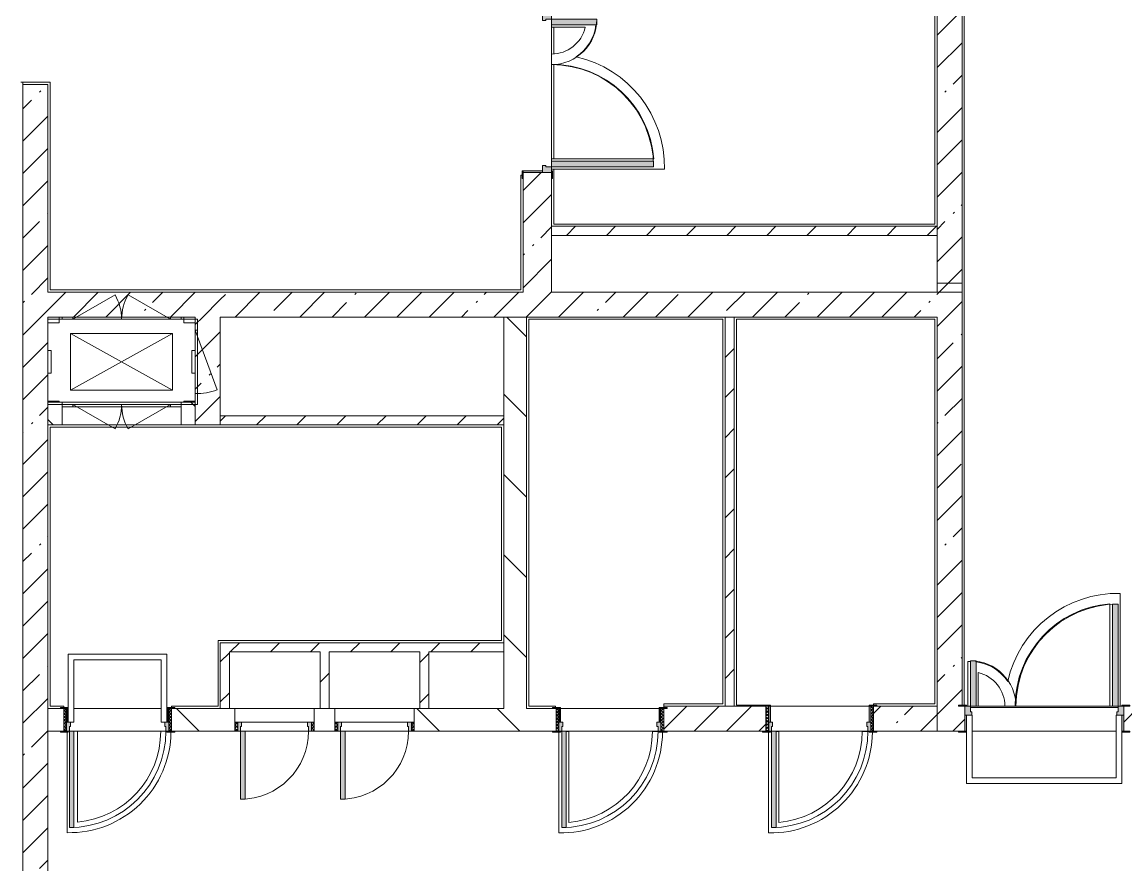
# Model space of a CAD drawing. Header units: millimetres. Extents: x -5507 to 191320, y -8553 to 29000.
# Drawn here: x 147082 to 156815, y 12221 to 19650 of the extents above; entities that cross this region are included whole.
import ezdxf

# ---------------------------------------------------------------- set-up
doc = ezdxf.new("R2010")
doc.units = ezdxf.units.MM
for name, color, linetype, lineweight, true_color in [('A-DOOR-1', 7, 'Continuous', 5, 0xaaaaaa), ('A-DOOR-2', 7, 'Continuous', 5, 0xe2e2e2), ('A-DOOR-FRAM-1', 7, 'Continuous', 5, 0xe2e2e2), ('A-DOOR-FRAM-2', 7, 'Continuous', 5, 0xaaaaaa), ('A-FLOR-2', 7, 'Continuous', 5, 0xaaaaaa)]:
    doc.layers.add(name, color=color, linetype=linetype, lineweight=lineweight, true_color=true_color)
for name, color, linetype, lineweight in [('A-GENM-1', 7, 'Continuous', 5), ('A-WALL', 7, 'Continuous', 9), ('I-WALL-2', 7, 'Continuous', 5), ('M-EQPM', 7, 'Continuous', 5)]:
    doc.layers.add(name, color=color, linetype=linetype, lineweight=lineweight)
pattern_1 = [(45, (62340, 0), (-285.1231, 285.1231), []), (45, (62625.1, 0), (-285.1231, 285.1231), [504.031, -100.806, 16.764, -84.042])]
pattern_2 = [(135, (62340, 0), (-353.5534, -353.5534), [])]
pattern_3 = [(135, (1826.41, 164.685), (-14.14214, -14.14214), []), (225, (1826.41, 164.685), (14.14214, -14.14214), [])]
pattern_4 = [(45, (-296.384, 164.685), (-14.1421, 14.1421), []), (135, (-296.384, 164.685), (-14.1421, -14.1421), [])]
pattern_5 = [(45, (62339.98, 0), (-176.7767, 176.7767), [])]

# ---------------------------------------------------------------- blocks, each defined once
blk = doc.blocks.new('110_Дверь_СКБ_2Ст - Д-1_л_Лестничная клетка EIS60 2-32142534-3_5_1_птичка')
at = {"layer": 'A-DOOR-2'}
for points in [[(612.5, 110), (662.5, 110), (662.5, 1010), (612.5, 1010), (612.5, 604.4)], [(-587.5, 110), (-587.5, 510), (-637.5, 510), (-637.5, 110)], [(712.5, -110), (712.5, 30), (697.5, 25.9), (697.5, -110)]]:
    blk.add_hatch(color=256, dxfattribs=at).paths.add_polyline_path(points)
h = blk.add_hatch(color=256, dxfattribs=at)
h.paths.add_polyline_path([(652.5, 30), (712.5, 30), (712.5, 110), (662.5, 110), (662.5, 60), (652.5, 60)])
h.paths.add_polyline_path([(-687.5, 30), (-627.5, 30), (-627.5, 60), (-637.5, 60), (-637.5, 110), (-687.5, 110)])
at = {"layer": 'A-DOOR-FRAM-1'}
for points in [[(-672.5, 110), (-672.5, 118), (-742.5, 118), (-742.5, 110)], [(767.5, 110), (767.5, 118), (697.5, 118), (697.5, 110)], [(-672.5, -110), (-672.5, 30), (-687.5, 25.9), (-687.5, -110)], [(-672.5, -118), (-672.5, -110), (-742.5, -110), (-742.5, -118)], [(767.5, -118), (767.5, -110), (697.5, -110), (697.5, -118)]]:
    blk.add_hatch(color=256, dxfattribs=at).paths.add_polyline_path(points)
at = {"layer": 'A-DOOR-1'}
for p, q in [((662.5, 1010), (612.5, 1010)), ((612.5, 1010), (612.5, 110)), ((662.5, 110), (662.5, 1010)), ((-637.5, 510), (-637.5, 110)), ((-587.5, 510), (-637.5, 510)), ((-587.5, 110), (-587.5, 510)), ((-637.5, 110), (-587.5, 110)), ((612.5, 110), (662.5, 110))]:
    blk.add_line(p, q, dxfattribs=at)
for centre, radius, start, end in [((662.5, 110), 900, 90, 180), ((-637.5, 110), 400, 360, 90)]:
    blk.add_arc(centre, radius, start, end, dxfattribs=at)
at = {"layer": 'A-DOOR-FRAM-2'}
for p, q in [((-672.5, 118), (-742.5, 118)), ((-742.5, 118), (-742.5, 110)), ((-742.5, 110), (-672.5, 110)), ((-637.5, 110), (-687.5, 110)), ((-687.5, 110), (-687.5, 30)), ((-672.5, 110), (-672.5, 118)), ((-637.5, 60), (-637.5, 110)), ((662.5, 110), (662.5, 60)), ((712.5, 110), (662.5, 110)), ((767.5, 118), (697.5, 118)), ((697.5, 118), (697.5, 110)), ((697.5, 110), (767.5, 110)), ((712.5, 30), (712.5, 110)), ((767.5, 110), (767.5, 118)), ((-687.5, 30), (-627.5, 30)), ((-672.5, 30), (-687.5, 30)), ((-687.5, 30), (-687.5, -110)), ((-672.5, -110), (-672.5, 30)), ((-627.5, 60), (-637.5, 60)), ((-627.5, 30), (-627.5, 60)), ((662.5, 60), (652.5, 60)), ((652.5, 60), (652.5, 30)), ((652.5, 30), (712.5, 30)), ((712.5, 30), (697.5, 30)), ((697.5, 30), (697.5, -110)), ((712.5, -110), (712.5, 30)), ((-672.5, -110), (-742.5, -110)), ((-742.5, -110), (-742.5, -118)), ((-742.5, -118), (-672.5, -118)), ((-687.5, -110), (-672.5, -110)), ((-672.5, -118), (-672.5, -110)), ((697.5, -110), (712.5, -110)), ((767.5, -110), (697.5, -110)), ((697.5, -110), (697.5, -118)), ((697.5, -118), (767.5, -118)), ((767.5, -118), (767.5, -110))]:
    blk.add_line(p, q, dxfattribs=at)
blk = doc.blocks.new('110_Дверь_СКБ_1Ст_Внутренняя1 - Д-8 950x2100h_охрана-V44-3_5_1_птичка')
at = {"layer": 'A-DOOR-1'}
h = blk.add_hatch(dxfattribs=at)
h.set_pattern_fill('FP_68', color=256, style=0, pattern_type=2)
h.set_pattern_definition(pattern_3)
h.paths.add_polyline_path([(487.5, 100), (462.5, 100), (462.5, -100), (487.5, -100), (487.5, -35.9)])
at = {"layer": 'A-DOOR-2'}
h = blk.add_hatch(color=256, dxfattribs=at)
h.paths.add_polyline_path([(437.5, 100), (437.5, 60), (427.5, 60), (427.5, 20), (462.5, 20), (462.5, 100)])
h.paths.add_polyline_path([(-412.5, 100), (-437.5, 100), (-437.5, 20), (-402.5, 20), (-402.5, 60), (-412.5, 60)])
at = {"layer": 'A-DOOR-FRAM-1'}
for points in [[(397.5, 950), (397.5, 100), (437.5, 100), (437.5, 950)], [(-492.5, 108), (-492.5, 100), (-422.5, 100), (-422.5, 108)], [(517.5, 108), (447.5, 108), (447.5, 100), (517.5, 100)], [(-422.5, 20), (-437.5, 20), (-437.5, -100), (-422.5, -100), (-422.5, -35.9)], [(462.5, 20), (447.5, 20), (447.5, -100), (462.5, -100), (462.5, -35.9)], [(-492.5, -100), (-492.5, -108), (-422.5, -108), (-422.5, -100)], [(447.5, -100), (447.5, -108), (517.5, -108), (517.5, -100)]]:
    blk.add_hatch(color=256, dxfattribs=at).paths.add_polyline_path(points)
at = {"layer": 'A-DOOR-FRAM-2'}
h = blk.add_hatch(dxfattribs=at)
h.set_pattern_fill('FP_69', color=256, style=0, pattern_type=2)
h.set_pattern_definition(pattern_4)
h.paths.add_polyline_path([(-437.5, 100), (-462.5, 100), (-462.5, -100), (-437.5, -100), (-437.5, -35.9)])
at = {"layer": 'A-DOOR-1'}
for p, q in [((437.5, 950), (397.5, 950)), ((397.5, 950), (397.5, 100)), ((437.5, 100), (437.5, 950)), ((397.5, 100), (437.5, 100))]:
    blk.add_line(p, q, dxfattribs=at)
blk.add_arc((437.5, 100), 850, 90, 180, dxfattribs=at)
at = {"layer": 'A-DOOR-FRAM-2'}
for p, q in [((-422.5, 108), (-492.5, 108)), ((-492.5, 108), (-492.5, 100)), ((-492.5, 100), (-422.5, 100)), ((-437.5, 100), (-462.5, 100)), ((-462.5, 100), (-462.5, -100)), ((-412.5, 100), (-437.5, 100)), ((-437.5, 100), (-437.5, 20)), ((-437.5, -100), (-437.5, 100)), ((-422.5, 100), (-437.5, 100)), ((-437.5, 100), (-437.5, 99)), ((-437.5, 99), (-422.5, 99)), ((-422.5, 100), (-422.5, 108)), ((-422.5, 99), (-422.5, 100)), ((-412.5, 60), (-412.5, 100)), ((437.5, 100), (437.5, 60)), ((462.5, 100), (437.5, 100)), ((517.5, 108), (447.5, 108)), ((447.5, 108), (447.5, 100)), ((462.5, 100), (447.5, 100)), ((447.5, 100), (447.5, 99)), ((447.5, 100), (517.5, 100)), ((447.5, 99), (462.5, 99)), ((462.5, 20), (462.5, 100)), ((487.5, 100), (462.5, 100)), ((462.5, 100), (462.5, -100)), ((462.5, 99), (462.5, 100)), ((487.5, -100), (487.5, 100)), ((517.5, 100), (517.5, 108)), ((-437.5, 20), (-402.5, 20)), ((-422.5, 20), (-437.5, 20)), ((-437.5, 20), (-437.5, -100)), ((-422.5, -100), (-422.5, 20)), ((-402.5, 60), (-412.5, 60)), ((-402.5, 20), (-402.5, 60)), ((437.5, 60), (427.5, 60)), ((427.5, 60), (427.5, 20)), ((427.5, 20), (462.5, 20)), ((462.5, 20), (447.5, 20)), ((447.5, 20), (447.5, -100)), ((462.5, -100), (462.5, 20)), ((-422.5, -100), (-492.5, -100)), ((-492.5, -100), (-492.5, -108)), ((-492.5, -108), (-422.5, -108)), ((-462.5, -100), (-437.5, -100)), ((-437.5, -100), (-422.5, -100)), ((-422.5, -108), (-422.5, -100)), ((447.5, -100), (462.5, -100)), ((517.5, -100), (447.5, -100)), ((447.5, -100), (447.5, -108)), ((447.5, -108), (517.5, -108)), ((462.5, -100), (487.5, -100)), ((517.5, -108), (517.5, -100))]:
    blk.add_line(p, q, dxfattribs=at)
blk = doc.blocks.new('DOR_Проход в стене_Прямоугольный - 1050x1150 EI30-23344994-3_5_1_птичка')
at = {"layer": 'A-DOOR-1'}
for p, q in [((525, 100), (-525, 100)), ((525, -100), (-525, -100))]:
    blk.add_line(p, q, dxfattribs=at)
blk = doc.blocks.new('110_Дверь_СКБ_1Ст_Внутренняя1 - Д-8 950x2100h_охрана-32352528-3_5_1_птичка')
at = {"layer": 'A-DOOR-1'}
h = blk.add_hatch(dxfattribs=at)
h.set_pattern_fill('FP_84', color=256, style=0, pattern_type=2)
h.set_pattern_definition([(135, (1826.41, 174.685), (-14.14214, -14.14214), []), (225, (1826.41, 174.685), (14.14214, -14.14214), [])])
h.paths.add_polyline_path([(487.5, 110), (462.5, 110), (462.5, -110), (487.5, -110), (487.5, -25.9)])
at = {"layer": 'A-DOOR-2'}
h = blk.add_hatch(color=256, dxfattribs=at)
h.paths.add_polyline_path([(-412.5, 110), (-437.5, 110), (-437.5, 30), (-402.5, 30), (-402.5, 70), (-412.5, 70)])
h.paths.add_polyline_path([(462.5, 110), (437.5, 110), (437.5, 70), (427.5, 70), (429.8, 30), (462.5, 30)])
at = {"layer": 'A-DOOR-FRAM-1'}
for points in [[(397.5, 960), (397.5, 110), (437.5, 110), (437.5, 960), (429.8, 960)], [(-492.5, 118), (-492.5, 110), (-422.5, 110), (-422.5, 118)], [(517.5, 118), (447.5, 118), (447.5, 110), (517.5, 110)], [(-422.5, 30), (-437.5, 30), (-437.5, -110), (-422.5, -110), (-422.5, -25.9)], [(462.5, 30), (447.5, 30), (447.5, -110), (462.5, -110), (462.5, -25.9)], [(-492.5, -110), (-492.5, -118), (-422.5, -118), (-422.5, -110)], [(517.5, -110), (447.5, -110), (447.5, -118), (517.5, -118)]]:
    blk.add_hatch(color=256, dxfattribs=at).paths.add_polyline_path(points)
at = {"layer": 'A-DOOR-FRAM-2'}
h = blk.add_hatch(dxfattribs=at)
h.set_pattern_fill('FP_85', color=256, style=0, pattern_type=2)
h.set_pattern_definition([(45, (-296.384, 174.685), (-14.1421, 14.1421), []), (135, (-296.384, 174.685), (-14.1421, -14.1421), [])])
h.paths.add_polyline_path([(-437.5, 110), (-462.5, 110), (-462.5, -110), (-437.5, -110), (-437.5, -25.9)])
at = {"layer": 'A-DOOR-1'}
for p, q in [((437.5, 960), (397.5, 960)), ((397.5, 960), (397.5, 110)), ((437.5, 110), (437.5, 960)), ((397.5, 110), (437.5, 110))]:
    blk.add_line(p, q, dxfattribs=at)
blk.add_arc((437.5, 110), 850, 90, 180, dxfattribs=at)
at = {"layer": 'A-DOOR-FRAM-2'}
for p, q in [((-422.5, 118), (-492.5, 118)), ((-492.5, 118), (-492.5, 110)), ((-492.5, 110), (-422.5, 110)), ((-437.5, 110), (-462.5, 110)), ((-462.5, 110), (-462.5, -110)), ((-412.5, 110), (-437.5, 110)), ((-437.5, 110), (-437.5, 30)), ((-437.5, -110), (-437.5, 110)), ((-422.5, 110), (-437.5, 110)), ((-437.5, 110), (-437.5, 109)), ((-437.5, 109), (-422.5, 109)), ((-422.5, 110), (-422.5, 118)), ((-422.5, 109), (-422.5, 110)), ((-412.5, 70), (-412.5, 110)), ((437.5, 110), (437.5, 70)), ((462.5, 110), (437.5, 110)), ((517.5, 118), (447.5, 118)), ((447.5, 118), (447.5, 110)), ((462.5, 110), (447.5, 110)), ((447.5, 110), (447.5, 109)), ((447.5, 110), (517.5, 110)), ((447.5, 109), (462.5, 109)), ((462.5, 30), (462.5, 110)), ((487.5, 110), (462.5, 110)), ((462.5, 110), (462.5, -110)), ((462.5, 109), (462.5, 110)), ((487.5, -110), (487.5, 110)), ((517.5, 110), (517.5, 118)), ((-437.5, 30), (-402.5, 30)), ((-422.5, 30), (-437.5, 30)), ((-437.5, 30), (-437.5, -110)), ((-422.5, -110), (-422.5, 30)), ((-402.5, 70), (-412.5, 70)), ((-402.5, 30), (-402.5, 70)), ((437.5, 70), (427.5, 70)), ((427.5, 70), (427.5, 30)), ((427.5, 30), (462.5, 30)), ((462.5, 30), (447.5, 30)), ((447.5, 30), (447.5, -110)), ((462.5, -110), (462.5, 30)), ((-422.5, -110), (-492.5, -110)), ((-492.5, -110), (-492.5, -118)), ((-492.5, -118), (-422.5, -118)), ((-462.5, -110), (-437.5, -110)), ((-437.5, -110), (-422.5, -110)), ((-422.5, -118), (-422.5, -110)), ((447.5, -110), (462.5, -110)), ((517.5, -110), (447.5, -110)), ((447.5, -110), (447.5, -118)), ((447.5, -118), (517.5, -118)), ((462.5, -110), (487.5, -110)), ((517.5, -118), (517.5, -110))]:
    blk.add_line(p, q, dxfattribs=at)
blk = doc.blocks.new('110_Дверь_СКБ_1Ст_Внутренняя1 - Д-8 950x2100h_охрана-V84-3_5_1_птичка')
at = {"layer": 'A-DOOR-1'}
h = blk.add_hatch(dxfattribs=at)
h.set_pattern_fill('FP_68', color=256, style=0, pattern_type=2)
h.set_pattern_definition(pattern_3)
h.paths.add_polyline_path([(487.5, 100), (462.5, 100), (462.5, -100), (487.5, -100), (487.5, -35.9)])
at = {"layer": 'A-DOOR-2'}
h = blk.add_hatch(color=256, dxfattribs=at)
h.paths.add_polyline_path([(-412.5, 100), (-437.5, 100), (-437.5, 20), (-402.5, 20), (-402.5, 60), (-412.5, 60)])
h.paths.add_polyline_path([(444.2, 100), (437.5, 100), (437.5, 60), (427.5, 60), (427.5, 20), (462.5, 20), (462.5, 100)])
at = {"layer": 'A-DOOR-FRAM-1'}
for points in [[(397.5, 950), (397.5, 100), (437.5, 100), (437.5, 950)], [(-422.5, 108), (-492.5, 108), (-488, 100), (-422.5, 100)], [(517.5, 108), (447.5, 108), (447.5, 100), (517.5, 100)], [(-422.5, 20), (-437.5, 20), (-437.5, -100), (-422.5, -100), (-422.5, -35.9)], [(462.5, 20), (447.5, 20), (447.5, -100), (462.5, -100), (462.5, -35.9)], [(-422.5, -100), (-492.5, -100), (-488, -108), (-422.5, -108)], [(447.5, -100), (447.5, -108), (517.5, -108), (517.5, -100)]]:
    blk.add_hatch(color=256, dxfattribs=at).paths.add_polyline_path(points)
at = {"layer": 'A-DOOR-FRAM-2'}
h = blk.add_hatch(dxfattribs=at)
h.set_pattern_fill('FP_69', color=256, style=0, pattern_type=2)
h.set_pattern_definition(pattern_4)
h.paths.add_polyline_path([(-437.5, 100), (-462.5, 100), (-462.5, -100), (-437.5, -100), (-437.5, -35.9)])
at = {"layer": 'A-DOOR-1'}
for p, q in [((437.5, 950), (397.5, 950)), ((397.5, 950), (397.5, 100)), ((437.5, 100), (437.5, 950)), ((397.5, 100), (437.5, 100))]:
    blk.add_line(p, q, dxfattribs=at)
blk.add_arc((437.5, 100), 850, 90, 180, dxfattribs=at)
at = {"layer": 'A-DOOR-FRAM-2'}
for p, q in [((-422.5, 108), (-492.5, 108)), ((-492.5, 108), (-492.5, 100)), ((-492.5, 100), (-422.5, 100)), ((-437.5, 100), (-462.5, 100)), ((-462.5, 100), (-462.5, -100)), ((-412.5, 100), (-437.5, 100)), ((-437.5, 100), (-437.5, 20)), ((-437.5, -100), (-437.5, 100)), ((-422.5, 100), (-437.5, 100)), ((-437.5, 100), (-437.5, 99)), ((-437.5, 99), (-422.5, 99)), ((-422.5, 100), (-422.5, 108)), ((-422.5, 99), (-422.5, 100)), ((-412.5, 60), (-412.5, 100)), ((437.5, 100), (437.5, 60)), ((462.5, 100), (437.5, 100)), ((517.5, 108), (447.5, 108)), ((447.5, 108), (447.5, 100)), ((462.5, 100), (447.5, 100)), ((447.5, 100), (447.5, 99)), ((447.5, 100), (517.5, 100)), ((447.5, 99), (462.5, 99)), ((462.5, 20), (462.5, 100)), ((487.5, 100), (462.5, 100)), ((462.5, 100), (462.5, -100)), ((462.5, 99), (462.5, 100)), ((487.5, -100), (487.5, 100)), ((517.5, 100), (517.5, 108)), ((-437.5, 20), (-402.5, 20)), ((-422.5, 20), (-437.5, 20)), ((-437.5, 20), (-437.5, -100)), ((-422.5, -100), (-422.5, 20)), ((-402.5, 60), (-412.5, 60)), ((-402.5, 20), (-402.5, 60)), ((437.5, 60), (427.5, 60)), ((427.5, 60), (427.5, 20)), ((427.5, 20), (462.5, 20)), ((462.5, 20), (447.5, 20)), ((447.5, 20), (447.5, -100)), ((462.5, -100), (462.5, 20)), ((-422.5, -100), (-492.5, -100)), ((-492.5, -100), (-492.5, -108)), ((-492.5, -108), (-422.5, -108)), ((-462.5, -100), (-437.5, -100)), ((-437.5, -100), (-422.5, -100)), ((-422.5, -108), (-422.5, -100)), ((447.5, -100), (462.5, -100)), ((517.5, -100), (447.5, -100)), ((447.5, -100), (447.5, -108)), ((447.5, -108), (517.5, -108)), ((462.5, -100), (487.5, -100)), ((517.5, -108), (517.5, -100))]:
    blk.add_line(p, q, dxfattribs=at)
blk = doc.blocks.new('110_Дверь_СКБ_2Ст - Д-1_л_Лестничная клетка EIS60 2-32359692-3_5_1_птичка')
at = {"layer": 'A-DOOR-2'}
for points in [[(662.5, 125), (662.5, 1025), (612.5, 1025), (612.5, 125)], [(-587.5, 525), (-637.5, 525), (-637.5, 125), (-587.5, 125)], [(712.5, -125), (712.5, 45), (697.5, 45), (697.5, -125)]]:
    blk.add_hatch(color=256, dxfattribs=at).paths.add_polyline_path(points)
h = blk.add_hatch(color=256, dxfattribs=at)
h.paths.add_polyline_path([(712.5, 125), (662.5, 125), (662.5, 75), (652.5, 75), (652.5, 45), (712.5, 45)])
h.paths.add_polyline_path([(-627.5, 45), (-627.5, 75), (-637.5, 75), (-637.5, 125), (-687.5, 125), (-687.5, 45)])
at = {"layer": 'A-DOOR-FRAM-1'}
for points in [[(-672.5, 125), (-672.5, 133), (-742.5, 133), (-742.5, 125)], [(767.5, 125), (767.5, 133), (697.5, 133), (697.5, 125)], [(-672.5, -125), (-672.5, 45), (-687.5, 45), (-687.5, -125)], [(-672.5, -133), (-672.5, -125), (-742.5, -125), (-742.5, -133)], [(767.5, -133), (767.5, -125), (697.5, -125), (697.5, -133)]]:
    blk.add_hatch(color=256, dxfattribs=at).paths.add_polyline_path(points)
at = {"layer": 'A-DOOR-1'}
for p, q in [((662.5, 1025), (612.5, 1025)), ((612.5, 1025), (612.5, 125)), ((662.5, 125), (662.5, 1025)), ((-637.5, 525), (-637.5, 125)), ((-587.5, 525), (-637.5, 525)), ((-587.5, 125), (-587.5, 525)), ((-637.5, 125), (-587.5, 125)), ((612.5, 125), (662.5, 125))]:
    blk.add_line(p, q, dxfattribs=at)
for centre, radius, start, end in [((662.5, 125), 900, 90, 180), ((-637.5, 125), 400, 360, 90)]:
    blk.add_arc(centre, radius, start, end, dxfattribs=at)
at = {"layer": 'A-DOOR-FRAM-2'}
for p, q in [((-672.5, 133), (-742.5, 133)), ((-742.5, 133), (-742.5, 125)), ((-742.5, 125), (-672.5, 125)), ((-637.5, 125), (-687.5, 125)), ((-687.5, 125), (-687.5, 45)), ((-672.5, 125), (-672.5, 133)), ((-637.5, 75), (-637.5, 125)), ((662.5, 125), (662.5, 75)), ((712.5, 125), (662.5, 125)), ((767.5, 133), (697.5, 133)), ((697.5, 133), (697.5, 125)), ((697.5, 125), (767.5, 125)), ((712.5, 45), (712.5, 125)), ((767.5, 125), (767.5, 133)), ((-687.5, 45), (-627.5, 45)), ((-672.5, 45), (-687.5, 45)), ((-687.5, 45), (-687.5, -125)), ((-672.5, -125), (-672.5, 45)), ((-627.5, 75), (-637.5, 75)), ((-627.5, 45), (-627.5, 75)), ((662.5, 75), (652.5, 75)), ((652.5, 75), (652.5, 45)), ((652.5, 45), (712.5, 45)), ((712.5, 45), (697.5, 45)), ((697.5, 45), (697.5, -125)), ((712.5, -125), (712.5, 45)), ((-672.5, -125), (-742.5, -125)), ((-742.5, -125), (-742.5, -133)), ((-742.5, -133), (-672.5, -133)), ((-687.5, -125), (-672.5, -125)), ((-672.5, -133), (-672.5, -125)), ((697.5, -125), (712.5, -125)), ((767.5, -125), (697.5, -125)), ((697.5, -125), (697.5, -133)), ((697.5, -133), (767.5, -133)), ((767.5, -133), (767.5, -125))]:
    blk.add_line(p, q, dxfattribs=at)
blk = doc.blocks.new('160_Подъемник - 160_Подъемник-23521422-3_5_1_птичка')
at = {"layer": 'A-GENM-1'}
for p, q in [((220, 0), (592.4, 215)), ((1080, 0), (707.6, 215)), ((-20, -95), (-20, 0)), ((-20, 0), (0, 0)), ((0, 0), (0, -95)), ((220, 20), (125, 20)), ((125, 20), (125, 0)), ((220, 0), (220, 20)), ((1080, 20), (220, 20)), ((220, 20), (1080, 20)), ((1080, 0), (1080, 20)), ((1080, 20), (1175, 20)), ((1175, 20), (1175, 0)), ((0, -95), (-20, -95)), ((-20, -95), (-20, -655)), ((-20, -655), (-20, -95)), ((125, 0), (220, 0)), ((1175, 0), (1080, 0)), ((0, -655), (-191.5, -128.8)), ((0, -655), (-20, -655)), ((-20, -655), (-20, -750)), ((0, -750), (0, -655)), ((-20, -750), (0, -750)), ((125, -770), (125, -750)), ((125, -750), (220, -750)), ((220, -770), (125, -770)), ((220, -750), (220, -770)), ((220, -750), (592.4, -965)), ((220, -770), (792, -770)), ((1080, -770), (508, -770)), ((1080, -750), (707.6, -965)), ((1080, -750), (1080, -770)), ((1175, -750), (1080, -750)), ((1080, -770), (1175, -770)), ((1175, -770), (1175, -750))]:
    blk.add_line(p, q, dxfattribs=at)
for centre, radius, start, end in [((220, 0), 430, 0, 30), ((1080, 0), 430, 150, 180), ((0, -655), 560, 90, 110), ((220, -750), 430, 330, 0), ((1080, -750), 430, 180, 210)]:
    blk.add_arc(centre, radius, start, end, dxfattribs=at)
at = {"layer": 'M-EQPM'}
for p, q in [((1300, 0), (0, 0)), ((0, 0), (0, -750)), ((1300, -750), (1300, 0)), ((1100, -625), (200, -125)), ((200, -625), (1100, -125)), ((1100, -125), (200, -125)), ((200, -125), (200, -625)), ((1100, -625), (1100, -125)), ((200, -625), (1100, -625)), ((0, -750), (1300, -750))]:
    blk.add_line(p, q, dxfattribs=at)
blk = doc.blocks.new('110_Дверь_СКБ_1Ст - д-18 700x2100h_Технический шкаф ЭОМ и СС-23257539-3_5_1_птичка')
at = {"layer": 'A-DOOR-1'}
h = blk.add_hatch(dxfattribs=at)
h.set_pattern_fill('FP_108', color=256, style=0, pattern_type=2)
h.set_pattern_definition([(135, (1951.41, 164.685), (-14.14214, -14.14214), []), (225, (1951.41, 164.685), (14.14214, -14.14214), [])])
h.paths.add_polyline_path([(362.5, 100), (337.5, 100), (337.5, 20), (362.5, 20)])
at = {"layer": 'A-DOOR-2'}
h = blk.add_hatch(color=256, dxfattribs=at)
h.paths.add_polyline_path([(312.5, 100), (312.5, 60), (302.5, 60), (302.5, 20), (337.5, 20), (337.5, 100)])
h.paths.add_polyline_path([(-287.5, 100), (-312.5, 100), (-312.5, 20), (-277.5, 20), (-277.5, 60), (-287.5, 60)])
at = {"layer": 'A-DOOR-FRAM-1'}
blk.add_hatch(color=256, dxfattribs=at).paths.add_polyline_path([(272.5, 700), (272.5, 100), (312.5, 100), (312.5, 700), (284.2, 700)])
at = {"layer": 'A-DOOR-FRAM-2'}
h = blk.add_hatch(dxfattribs=at)
h.set_pattern_fill('FP_109', color=256, style=0, pattern_type=2)
h.set_pattern_definition([(45, (-171.384, 164.685), (-14.1421, 14.1421), []), (135, (-171.384, 164.685), (-14.1421, -14.1421), [])])
h.paths.add_polyline_path([(-312.5, 100), (-337.5, 100), (-337.5, 20), (-312.5, 20)])
at = {"layer": 'A-DOOR-1'}
for p, q in [((312.5, 700), (272.5, 700)), ((272.5, 700), (272.5, 100)), ((312.5, 100), (312.5, 700)), ((272.5, 100), (312.5, 100))]:
    blk.add_line(p, q, dxfattribs=at)
blk.add_arc((312.5, 100), 600, 90, 180, dxfattribs=at)
at = {"layer": 'A-DOOR-FRAM-2'}
for p, q in [((-312.5, 100), (-337.5, 100)), ((-337.5, 100), (-337.5, 20)), ((-287.5, 100), (-312.5, 100)), ((-312.5, 100), (-312.5, 20)), ((-312.5, 20), (-312.5, 100)), ((-287.5, 60), (-287.5, 100)), ((-287.5, 100), (272.5, 100)), ((312.5, 100), (312.5, 60)), ((337.5, 100), (312.5, 100)), ((337.5, 20), (337.5, 100)), ((362.5, 100), (337.5, 100)), ((337.5, 100), (337.5, 20)), ((362.5, 20), (362.5, 100)), ((-337.5, 20), (-312.5, 20)), ((-312.5, 20), (-277.5, 20)), ((-277.5, 60), (-287.5, 60)), ((-277.5, 20), (-277.5, 60)), ((302.5, 20), (-277.5, 20)), ((312.5, 60), (302.5, 60)), ((302.5, 60), (302.5, 20)), ((302.5, 20), (337.5, 20)), ((337.5, 20), (362.5, 20))]:
    blk.add_line(p, q, dxfattribs=at)
blk = doc.blocks.new('Закладная деталь приямка - 200_100-20924312-3_5_1_птичка')
at = {"layer": 'M-EQPM'}
for p, q in [((85000, 16755), (84970, 16755)), ((85000, 16755), (84970, 16755)), ((85000, 16555), (85000, 16755)), ((85000, 16755), (85000, 16555)), ((84970, 16555), (85000, 16555)), ((85000, 16555), (84970, 16555))]:
    blk.add_line(p, q, dxfattribs=at)
blk = doc.blocks.new('Закладная деталь приямка - 150_100-20924311-3_5_1_птичка')
at = {"layer": 'M-EQPM'}
for p, q in [((85070, 17050), (85070, 17000)), ((85070, 17050), (85070, 17000)), ((84970, 17000), (85070, 17000)), ((85070, 17000), (84970, 17000))]:
    blk.add_line(p, q, dxfattribs=at)
blk = doc.blocks.new('Закладная деталь приямка - 150_100-V85-3_5_1_птичка')
at = {"layer": 'M-EQPM'}
for p, q in [((86170, 17000), (86170, 17050)), ((86170, 17000), (86170, 17050)), ((86270, 17000), (86170, 17000)), ((86170, 17000), (86270, 17000))]:
    blk.add_line(p, q, dxfattribs=at)
blk = doc.blocks.new('Закладная деталь приямка - 150_100-V86-3_5_1_птичка')
at = {"layer": 'M-EQPM'}
for p, q in [((86270, 16310), (86170, 16310)), ((86170, 16310), (86270, 16310)), ((86170, 16310), (86170, 16300)), ((86170, 16310), (86170, 16300))]:
    blk.add_line(p, q, dxfattribs=at)
blk = doc.blocks.new('Закладная деталь приямка - 150_100-V87-3_5_1_птичка')
at = {"layer": 'M-EQPM'}
for p, q in [((85070, 16310), (84970, 16310)), ((84970, 16310), (85070, 16310)), ((85070, 16300), (85070, 16310)), ((85070, 16310), (85070, 16300))]:
    blk.add_line(p, q, dxfattribs=at)

msp = doc.modelspace()

# ---------------------------------------------------------------- hatches: boundary and pattern name
at = {"layer": 'I-WALL-2'}
h = msp.add_hatch(dxfattribs=at)
h.set_pattern_fill('FP_62', color=256, style=0, pattern_type=2)
h.set_pattern_definition(pattern_1)
h.paths.add_polyline_path([(151500, 17270), (151750, 17270), (151750, 18325), (151500, 18325), (151500, 18163.7)])
h.paths.add_polyline_path([(151500, 19725), (151750, 19725), (151750, 27100), (151500, 27100), (151500, 19750)])
h = msp.add_hatch(dxfattribs=at)
h.set_pattern_fill('FP_62', color=256, style=0, pattern_type=2)
h.set_pattern_definition(pattern_1)
h.paths.add_polyline_path([(155370, 17270), (155370, 21400), (155150, 21400), (155150, 17270)])
h = msp.add_hatch(dxfattribs=at)
h.set_pattern_fill('FP_62', color=256, style=0, pattern_type=2)
h.set_pattern_definition(pattern_1)
h.paths.add_polyline_path([(147172.3, 10400), (147310, 10400), (147310, 19100), (147090, 19100), (147090, 10400)])
h = msp.add_hatch(dxfattribs=at)
h.set_pattern_fill('FP_67', color=256, style=0, pattern_type=2)
h.set_pattern_definition(pattern_5)
h.paths.add_polyline_path([(155150, 17770), (155150, 17850), (151750, 17850), (151750, 17770), (152765.5, 17770)])
h = msp.add_hatch(dxfattribs=at)
h.set_pattern_fill('FP_62', color=256, style=0, pattern_type=2)
h.set_pattern_definition(pattern_1)
h.paths.add_polyline_path([(155150, 13620), (155340, 13620), (155340, 13628), (155370, 13628), (155370, 17350), (155150, 17350), (155150, 14114.4)])
h = msp.add_hatch(dxfattribs=at)
h.set_pattern_fill('FP_62', color=256, style=0, pattern_type=2)
h.set_pattern_definition(pattern_1)
h.paths.add_polyline_path([(148610, 17050), (148830, 17050), (148830, 17270), (147310, 17270), (147310, 17050)])
h = msp.add_hatch(dxfattribs=at)
h.set_pattern_fill('FP_62', color=256, style=0, pattern_type=2)
h.set_pattern_definition(pattern_1)
h.paths.add_polyline_path([(153280, 17050), (155150, 17050), (155150, 17270), (148830, 17270), (148830, 17050), (152765.5, 17050)])
h = msp.add_hatch(dxfattribs=at)
h.set_pattern_fill('FP_62', color=256, style=0, pattern_type=2)
h.set_pattern_definition(pattern_1)
h.paths.add_polyline_path([(148610, 16100), (148830, 16100), (148830, 17050), (148610, 17050), (148610, 16180)])
h = msp.add_hatch(dxfattribs=at)
h.set_pattern_fill('FP_65', color=256, style=0, pattern_type=2)
h.set_pattern_definition(pattern_2)
h.paths.add_polyline_path([(151530, 13600), (151530, 17050), (151330, 17050), (151330, 13600)])
h = msp.add_hatch(dxfattribs=at)
h.set_pattern_fill('FP_67', color=256, style=0, pattern_type=2)
h.set_pattern_definition(pattern_5)
h.paths.add_polyline_path([(153360, 13620), (153360, 17050), (153280, 17050), (153280, 13620)])
h = msp.add_hatch(dxfattribs=at)
h.set_pattern_fill('FP_65', color=256, style=0, pattern_type=2)
h.set_pattern_definition(pattern_2)
h.paths.add_polyline_path([(148610, 16100), (148610, 16300), (148485, 16300), (148485, 16100)])
h.paths.add_polyline_path([(147435, 16100), (147435, 16300), (147310, 16300), (147310, 16100)])
h = msp.add_hatch(dxfattribs=at)
h.set_pattern_fill('FP_67', color=256, style=0, pattern_type=2)
h.set_pattern_definition(pattern_5)
h.paths.add_polyline_path([(151330, 16100), (151330, 16180), (148830, 16180), (148830, 16100), (149036.7, 16100)])
h = msp.add_hatch(dxfattribs=at)
h.set_pattern_fill('FP_67', color=256, style=0, pattern_type=2)
h.set_pattern_definition(pattern_5)
h.paths.add_polyline_path([(149710, 14100), (151330, 14100), (151330, 14180), (148830, 14180), (148830, 14100), (149036.7, 14100)])
h = msp.add_hatch(dxfattribs=at)
h.set_pattern_fill('FP_67', color=256, style=0, pattern_type=2)
h.set_pattern_definition(pattern_5)
h.paths.add_polyline_path([(148910, 13600), (148910, 14100), (148830, 14100), (148830, 13600)])
h = msp.add_hatch(dxfattribs=at)
h.set_pattern_fill('FP_67', color=256, style=0, pattern_type=2)
h.set_pattern_definition(pattern_5)
h.paths.add_polyline_path([(149790, 13600), (149790, 14100), (149710, 14100), (149710, 13600)])
h = msp.add_hatch(dxfattribs=at)
h.set_pattern_fill('FP_67', color=256, style=0, pattern_type=2)
h.set_pattern_definition(pattern_5)
h.paths.add_polyline_path([(150670, 13600), (150670, 14100), (150590, 14100), (150590, 13600)])
h = msp.add_hatch(dxfattribs=at)
h.set_pattern_fill('FP_65', color=256, style=0, pattern_type=2)
h.set_pattern_definition(pattern_2)
h.paths.add_polyline_path([(149840, 13400), (149840, 13600), (149658.4, 13600), (149658.4, 13400)])
h.paths.add_polyline_path([(147450, 13400), (147450, 13600), (147310, 13600), (147310, 13400), (147420, 13400)])
h.paths.add_polyline_path([(148430, 13400), (148958.4, 13400), (148958.4, 13600), (148400, 13600), (148400, 13400)])
h.paths.add_polyline_path([(150540, 13400), (151790, 13400), (151790, 13600), (150540, 13600), (150540, 13480)])
h = msp.add_hatch(dxfattribs=at)
h.set_pattern_fill('FP_62', color=256, style=0, pattern_type=2)
h.set_pattern_definition(pattern_1)
h.paths.add_polyline_path([(152740, 13400), (153640, 13400), (153640, 13620), (152740, 13620), (152740, 13608), (152770, 13608), (152765.5, 13600), (152740, 13600), (152740, 13535.9)])
h.paths.add_polyline_path([(154629.8, 13400), (155150, 13400), (155150, 13620), (154590, 13620), (154590, 13400), (154620, 13400)])
h = msp.add_hatch(dxfattribs=at)
h.set_pattern_fill('FP_62', color=256, style=0, pattern_type=2)
h.set_pattern_definition(pattern_1)
h.paths.add_polyline_path([(156850, 13400), (157140, 13400), (157140, 13620), (156795, 13620), (156795, 13400)])
h.paths.add_polyline_path([(155150, 13400), (155395, 13400), (155395, 13620), (155150, 13620), (155150, 13535.9)])

# ---------------------------------------------------------------- linework, layer by layer
at = {"layer": 'A-FLOR-2'}
for p, q in [((155130, 17870), (155130, 21450)), ((155390, 21130), (155390, 13628)), ((151750, 18425), (151750, 19625)), ((151750.4, 19625), (151750.4, 19604.6)), ((151750.4, 19604.6), (152047.5, 19604.6)), ((151771, 19604.6), (151771, 19370.4)), ((151750.4, 19368.4), (151750.4, 19278.4)), ((151771, 19277.2), (151771, 18443.4)), ((147070.5, 19120), (147330, 19120)), ((147090, 19120), (147090, 19100)), ((147330, 19120), (147330, 17290)), ((152652.7, 18443.4), (151750.4, 18443.4)), ((151750.4, 18443.4), (151750.4, 18425)), ((151480, 17290), (151480, 18300)), ((151480, 18300), (151492, 18300)), ((151750.4, 18375), (151750.4, 18353.4)), ((151750.4, 18353.4), (152745.2, 18353.4)), ((151771, 18353.4), (151771, 17870)), ((151771, 17870), (155130, 17870)), ((147330, 17290), (151480, 17290)), ((153260, 17030), (151550, 17030)), ((151550, 17030), (151550, 13620)), ((153260, 13640), (153260, 17030)), ((155130, 17030), (153380, 17030)), ((153380, 17030), (153380, 13630)), ((155130, 13640), (155130, 17030)), ((151310, 16080), (147330, 16080)), ((147330, 16080), (147330, 13620)), ((151310, 14200), (151310, 16080)), ((156763, 13620), (156763, 14614.4)), ((156673, 14521.9), (156673, 13619.6)), ((148810, 13620), (148810, 14200)), ((148810, 14200), (151310, 14200)), ((147490, 14079.1), (147490, 13608)), ((148360, 14079.1), (147490, 14079.1)), ((147540, 13479.1), (147540, 14029.1)), ((147540, 14029.1), (148310, 14029.1)), ((148310, 14029.1), (148310, 13479.1)), ((148360, 13608), (148360, 14079.1)), ((155421.9, 14014), (155421.9, 13620)), ((155511.9, 13619.6), (155511.9, 13916.7)), ((152740, 13640), (153260, 13640)), ((152740, 13620), (152740, 13640)), ((153380, 13630), (153640, 13630)), ((154590, 13640), (155130, 13640)), ((154590, 13628), (154590, 13640)), ((147330, 13620), (147450, 13620)), ((147450, 13620), (147450, 13608)), ((148400, 13608), (148400, 13620)), ((148400, 13620), (148810, 13620)), ((151550, 13620), (151785, 13620)), ((151785, 13620), (151785, 13608)), ((155459.6, 13539.6), (155410, 13539.6)), ((155445, 13619.6), (155511.9, 13619.6)), ((155445, 13610), (156745, 13610)), ((155459.6, 12989.6), (155459.6, 13539.6)), ((155748, 13619.6), (155838, 13619.6)), ((156673, 13619.6), (156745, 13619.6)), ((156779.6, 13539.6), (156729.6, 13539.6)), ((156729.6, 13539.6), (156729.6, 12989.6)), ((156779.6, 12939.6), (156779.6, 13539.6)), ((147509.7, 13479.1), (147540, 13479.1)), ((148310, 13479.1), (148340.2, 13479.1)), ((147480, 13392), (147480, 12505.2)), ((148305, 13400), (147540, 13400)), ((147570, 12598), (147570, 13400)), ((148350, 13400), (148305, 13400)), ((151814.4, 13392), (151814.4, 12503.1)), ((151840, 13397.9), (151833.3, 13397.9)), ((152690, 13400), (151880, 13400)), ((151904.4, 13397.9), (151880, 13397.9)), ((151904.4, 12595.9), (151904.4, 13397.9)), ((152700, 13397.9), (152639.4, 13397.9)), ((153664.4, 13392), (153664.4, 12503.1)), ((153690, 13397.9), (153680, 13397.9)), ((154540, 13400), (153730, 13400)), ((153754.4, 13397.9), (153730, 13397.9)), ((153754.4, 12595.9), (153754.4, 13397.9)), ((154550, 13397.9), (154489.4, 13397.9)), ((155409.6, 13392), (155409.6, 12939.6)), ((156729.6, 12989.6), (155459.6, 12989.6)), ((155409.6, 12939.6), (156779.6, 12939.6))]:
    msp.add_line(p, q, dxfattribs=at)
for centre, radius, start, end in [((151750.4, 19673.4), 305, 270, 346.9573), ((151750.4, 19673.4), 395, 303.54048, 352.95968), ((151750.4, 18373.4), 905, 4.43687, 90), ((151750.4, 18373.4), 995, 358.8489, 77.32946), ((156743, 13619.6), 995, 88.8489, 167.32946), ((156743, 13619.6), 905, 94.43687, 180), ((155443, 13619.6), 395, 89.71459, 93.07201), ((155443, 13619.6), 395, 33.54048, 82.43416), ((155443, 13619.6), 305, 0, 76.9573), ((147500, 13400), 895, 268.71954, 359.48675), ((147500, 13400), 805, 274.98854, 360), ((151834.4, 13397.9), 895, 268.71954, 359.62258), ((151834.4, 13397.9), 805, 274.98854, 360), ((153684.4, 13397.9), 895, 268.71954, 359.62258), ((153684.4, 13397.9), 805, 274.98854, 360)]:
    msp.add_arc(centre, radius, start, end, dxfattribs=at)
at = {"layer": 'A-WALL'}
for p, q in [((151750, 17850), (151750, 17770)), ((155150, 17770), (155150, 17850)), ((153360, 17050), (153280, 17050)), ((147310, 16300), (147310, 16100)), ((148830, 16100), (148830, 16180)), ((151330, 16100), (151330, 16180)), ((151330, 14100), (151330, 14180)), ((147310, 13600), (147310, 13400)), ((148830, 13600), (148910, 13600)), ((149710, 13600), (149790, 13600)), ((150590, 13600), (150670, 13600)), ((153280, 13620), (153360, 13620))]:
    msp.add_line(p, q, dxfattribs=at)
at = {"layer": 'I-WALL-2'}
for p, q in [((155150, 26850), (155150, 17850)), ((155370, 13628), (155370, 21150)), ((147310, 19100), (147090, 19100)), ((147090, 19100), (147090, 10400)), ((147310, 17270), (147310, 19100)), ((151500, 18270), (151500, 17270)), ((151750, 17850), (151750, 18270)), ((155150, 17850), (151750, 17850)), ((151750, 17270), (151750, 17770)), ((151750, 17770), (155150, 17770)), ((155150, 17770), (155150, 17270)), ((155370, 17350), (155150, 17350)), ((151500, 17270), (147310, 17270)), ((155370, 17270), (151750, 17270)), ((147310, 17050), (148610, 17050)), ((147310, 16300), (147310, 17050)), ((148610, 17050), (148610, 16100)), ((148830, 16180), (148830, 17050)), ((148830, 17050), (153280, 17050)), ((151330, 17050), (151330, 16180)), ((151530, 13600), (151530, 17050)), ((153280, 17050), (153280, 13620)), ((153360, 17050), (155150, 17050)), ((153360, 13620), (153360, 17050)), ((155150, 17050), (155150, 13400)), ((147310, 16300), (148610, 16300)), ((147435, 16100), (147435, 16300)), ((148485, 16300), (148485, 16100)), ((151330, 16180), (148830, 16180)), ((147310, 13600), (147310, 16100)), ((147310, 16100), (151330, 16100)), ((151330, 16100), (151330, 14180)), ((151330, 14180), (148830, 14180)), ((148830, 14180), (148830, 13600)), ((148910, 14100), (149710, 14100)), ((148910, 13600), (148910, 14100)), ((149710, 14100), (149710, 13600)), ((149790, 14100), (150590, 14100)), ((149790, 13600), (149790, 14100)), ((150590, 14100), (150590, 13600)), ((150670, 14100), (151330, 14100)), ((150670, 13600), (150670, 14100)), ((151330, 14100), (151330, 13600)), ((147420, 13600), (147310, 13600)), ((147540, 13600), (148310, 13600)), ((148830, 13600), (148430, 13600)), ((148910, 13600), (149710, 13600)), ((148958.4, 13480), (148958.4, 13600)), ((149658.4, 13600), (149658.4, 13480)), ((149790, 13600), (150590, 13600)), ((149840, 13480), (149840, 13600)), ((150540, 13600), (150540, 13480)), ((151330, 13600), (150670, 13600)), ((151760, 13600), (151530, 13600)), ((151830, 13600), (152700, 13600)), ((153280, 13620), (152740, 13620)), ((152740, 13620), (152740, 13608)), ((153610, 13620), (153360, 13620)), ((153680, 13620), (154550, 13620)), ((155150, 13620), (154620, 13620)), ((155511.9, 13620), (155748, 13620)), ((155837.3, 13620), (156673, 13620)), ((147310, 10400), (147310, 13400)), ((147310, 13400), (147420, 13400)), ((148305, 13400), (147570, 13400)), ((148430, 13400), (148958.4, 13400)), ((149658.4, 13400), (149840, 13400)), ((150540, 13400), (151760, 13400)), ((152690, 13400), (151880, 13400)), ((152770, 13400), (153610, 13400)), ((154540, 13400), (153730, 13400)), ((154620, 13400), (155150, 13400)), ((155150, 13400), (155340, 13400)), ((156729.6, 13400), (155459.6, 13400))]:
    msp.add_line(p, q, dxfattribs=at)

# ---------------------------------------------------------------- block references
at = {"layer": 'A-DOOR-1'}
for name, p, rotation in [('110_Дверь_СКБ_2Ст - Д-1_л_Лестничная клетка EIS60 2-32359692-3_5_1_птичка', (151625, 19037.5), 269.9999999999998), ('110_Дверь_СКБ_1Ст_Внутренняя1 - Д-8 950x2100h_охрана-32352528-3_5_1_птичка', (154127.5, 13510), 180), ('110_Дверь_СКБ_1Ст_Внутренняя1 - Д-8 950x2100h_охрана-V44-3_5_1_птичка', (147937.5, 13500), 180), ('110_Дверь_СКБ_1Ст_Внутренняя1 - Д-8 950x2100h_охрана-V84-3_5_1_птичка', (152277.5, 13500), 180), ('110_Дверь_СКБ_1Ст - д-18 700x2100h_Технический шкаф ЭОМ и СС-23257539-3_5_1_птичка', (149320.9, 13500), 180), ('110_Дверь_СКБ_1Ст - д-18 700x2100h_Технический шкаф ЭОМ и СС-23257539-3_5_1_птичка', (150202.5, 13500), 180)]:
    msp.add_blockref(name, p, dxfattribs=dict(at, rotation=rotation))
for name, p in [('DOR_Проход в стене_Прямоугольный - 1050x1150 EI30-23344994-3_5_1_птичка', (147960, 16200)), ('110_Дверь_СКБ_2Ст - Д-1_л_Лестничная клетка EIS60 2-32142534-3_5_1_птичка', (156082.5, 13510))]:
    msp.add_blockref(name, p, dxfattribs=at)
at = {"layer": 'M-EQPM', "rotation": 180}
for name, p in [('160_Подъемник - 160_Подъемник-23521422-3_5_1_птичка', (148610, 16280)), ('Закладная деталь приямка - 200_100-20924312-3_5_1_птичка', (233580, 33310))]:
    msp.add_blockref(name, p, dxfattribs=at)
at = {"layer": 'M-EQPM'}
for name in ['Закладная деталь приямка - 150_100-20924311-3_5_1_птичка', 'Закладная деталь приямка - 150_100-V85-3_5_1_птичка', 'Закладная деталь приямка - 200_100-20924312-3_5_1_птичка', 'Закладная деталь приямка - 150_100-V87-3_5_1_птичка', 'Закладная деталь приямка - 150_100-V86-3_5_1_птичка']:
    msp.add_blockref(name, (62340, 0), dxfattribs=at)

doc.saveas('drawing.dxf')
